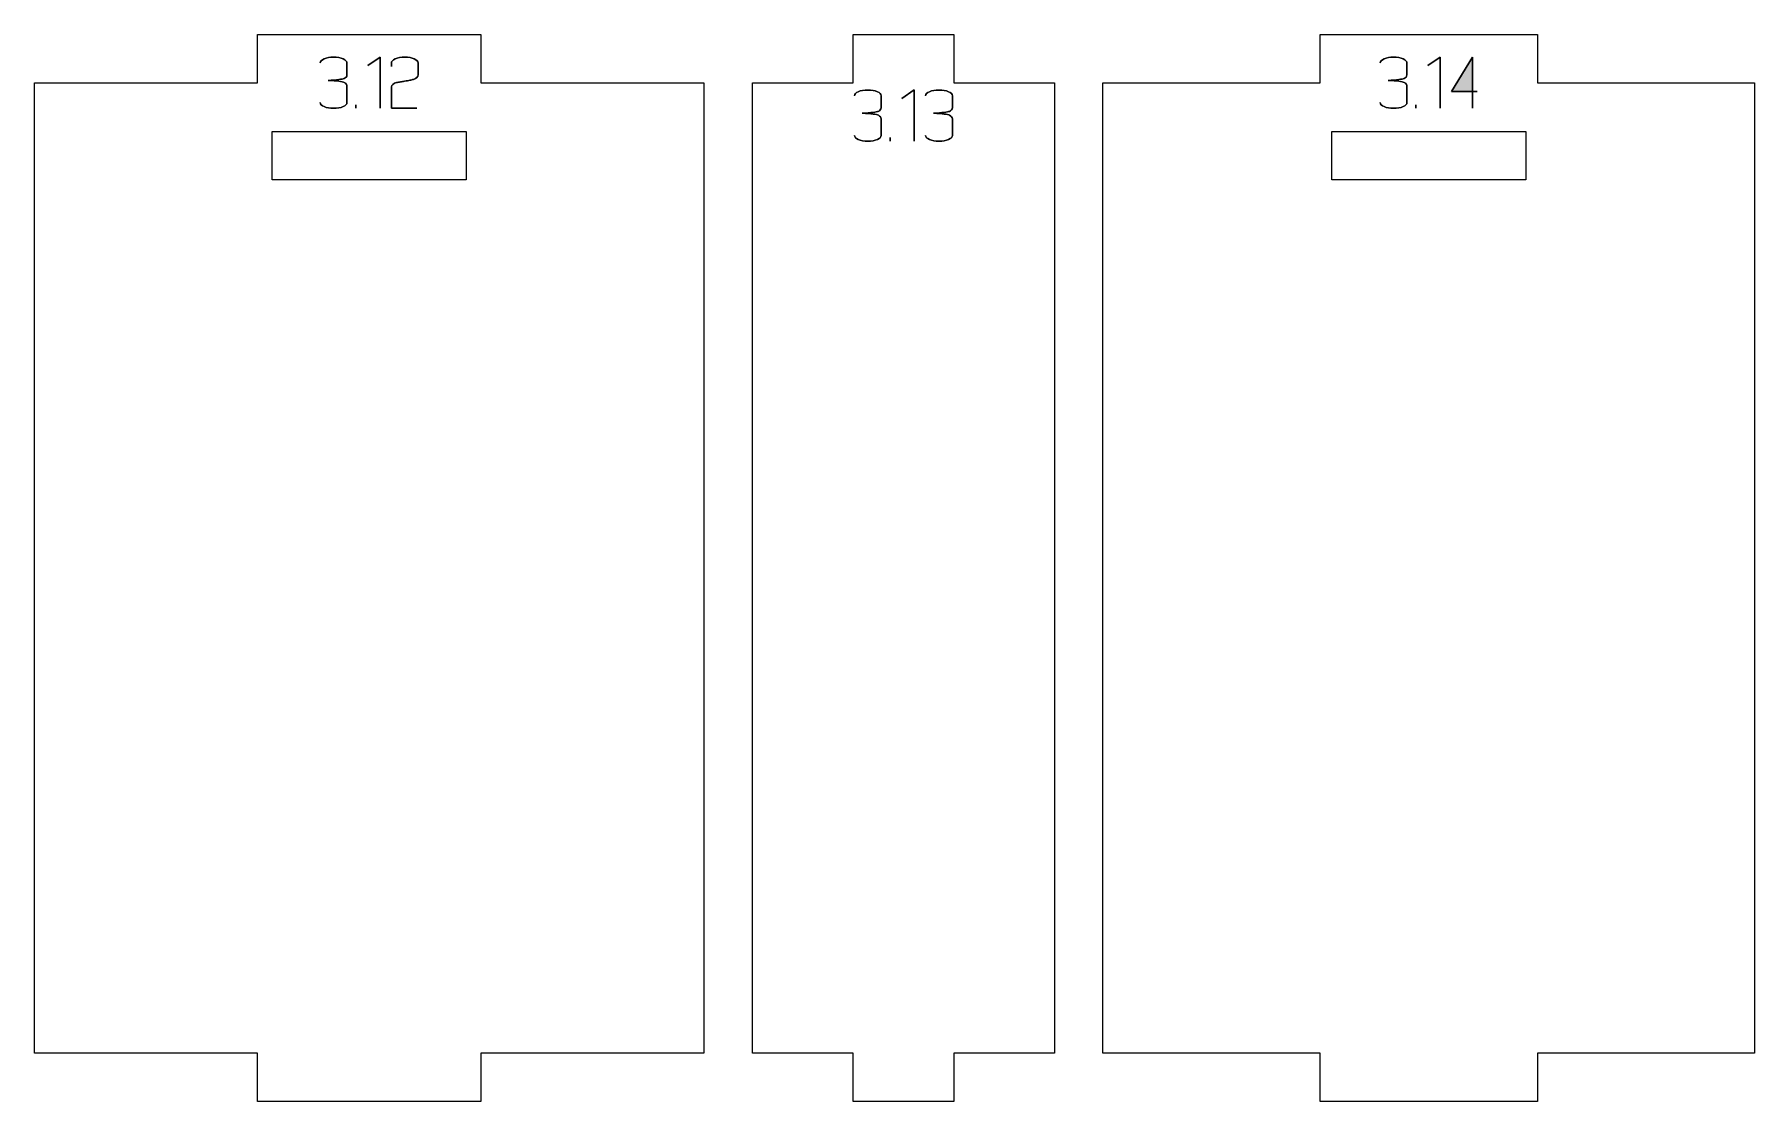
# Model space of a CAD drawing. Header units: centimetres. Extents: x -191 to 212, y -234 to 239.
# Drawn here: x -105.71 to -95.07, y -107.99 to -101.39 of the extents above; entities that cross this region are included whole.
import ezdxf

# ---------------------------------------------------------------- set-up
doc = ezdxf.new("R2010")
doc.units = ezdxf.units.CM
doc.header["$MEASUREMENT"] = 0
doc.layers.add('Capa 1', color=7, linetype='Continuous')

msp = doc.modelspace()

# ---------------------------------------------------------------- hatches: boundary and pattern name
at = {"layer": 'Capa 1', "true_color": 0x3e4095}
h = msp.add_hatch(color=175, dxfattribs=at)
edge = h.paths.add_edge_path()
edge.add_spline(control_points=[(-103.85661, -101.84724), (-103.88015, -101.84724), (-103.8998, -101.8438), (-103.91554, -101.83692), (-103.93129, -101.83004), (-103.93916, -101.82171), (-103.93916, -101.81193), (-103.93916, -101.82171), (-103.93129, -101.83004), (-103.91554, -101.83692), (-103.8998, -101.8438), (-103.88015, -101.84724), (-103.85661, -101.84724), (-103.83307, -101.84724), (-103.81342, -101.8438), (-103.79768, -101.83692), (-103.78193, -101.83004), (-103.77406, -101.82171), (-103.77406, -101.81193), (-103.77406, -101.81193), (-103.77406, -101.70874), (-103.77406, -101.70874), (-103.77406, -101.70048), (-103.77972, -101.6933), (-103.79103, -101.68719), (-103.80234, -101.68107), (-103.83551, -101.67694), (-103.89055, -101.6748), (-103.83582, -101.67144), (-103.80295, -101.66746), (-103.79195, -101.66288), (-103.78094, -101.65829), (-103.77498, -101.6508), (-103.77406, -101.64041), (-103.77406, -101.64041), (-103.77406, -101.56611), (-103.77406, -101.56611), (-103.77406, -101.55633), (-103.78193, -101.548), (-103.79768, -101.54112), (-103.81342, -101.53424), (-103.83307, -101.5308), (-103.85661, -101.5308), (-103.88015, -101.5308), (-103.8998, -101.53424), (-103.91554, -101.54112), (-103.93129, -101.548), (-103.93916, -101.55633), (-103.93916, -101.56611), (-103.93916, -101.55633), (-103.93129, -101.548), (-103.91554, -101.54112), (-103.8998, -101.53424), (-103.88015, -101.5308), (-103.85661, -101.5308), (-103.83307, -101.5308), (-103.81342, -101.53424), (-103.79768, -101.54112), (-103.78193, -101.548), (-103.77406, -101.55633), (-103.77406, -101.56611), (-103.77406, -101.56611), (-103.77406, -101.64041), (-103.77406, -101.64041), (-103.77498, -101.6508), (-103.78094, -101.65829), (-103.79195, -101.66288), (-103.80295, -101.66746), (-103.83582, -101.67144), (-103.89055, -101.6748), (-103.83551, -101.67694), (-103.80234, -101.68107), (-103.79103, -101.68719), (-103.77972, -101.6933), (-103.77406, -101.70048), (-103.77406, -101.70874), (-103.77406, -101.70874), (-103.77406, -101.81193), (-103.77406, -101.81193), (-103.77406, -101.82171), (-103.78193, -101.83004), (-103.79768, -101.83692), (-103.81342, -101.8438), (-103.83307, -101.84724), (-103.85661, -101.84724)], knot_values=[0, 0, 0, 0, 0.03571429, 0.03571429, 0.03571429, 0.07142857, 0.07142857, 0.07142857, 0.10714286, 0.10714286, 0.10714286, 0.14285714, 0.14285714, 0.14285714, 0.17857143, 0.17857143, 0.17857143, 0.21428571, 0.21428571, 0.21428571, 0.25, 0.25, 0.25, 0.28571429, 0.28571429, 0.28571429, 0.32142857, 0.32142857, 0.32142857, 0.35714286, 0.35714286, 0.35714286, 0.39285714, 0.39285714, 0.39285714, 0.42857143, 0.42857143, 0.42857143, 0.46428571, 0.46428571, 0.46428571, 0.5, 0.5, 0.5, 0.53571429, 0.53571429, 0.53571429, 0.57142857, 0.57142857, 0.57142857, 0.60714286, 0.60714286, 0.60714286, 0.64285714, 0.64285714, 0.64285714, 0.67857143, 0.67857143, 0.67857143, 0.71428571, 0.71428571, 0.71428571, 0.75, 0.75, 0.75, 0.78571429, 0.78571429, 0.78571429, 0.82142857, 0.82142857, 0.82142857, 0.85714286, 0.85714286, 0.85714286, 0.89285714, 0.89285714, 0.89285714, 0.92857143, 0.92857143, 0.92857143, 0.96428571, 0.96428571, 0.96428571, 1, 1, 1, 1], degree=3, periodic=1)
h = msp.add_hatch(color=175, dxfattribs=at)
edge = h.paths.add_edge_path()
edge.add_spline(control_points=[(-103.56952, -101.53034), (-103.56952, -101.53034), (-103.64565, -101.58308), (-103.64565, -101.58308), (-103.64565, -101.58308), (-103.56952, -101.53034), (-103.56952, -101.53034), (-103.56952, -101.53034), (-103.56952, -101.84724), (-103.56952, -101.84724), (-103.56952, -101.84724), (-103.56952, -101.53034), (-103.56952, -101.53034)], knot_values=[0, 0, 0, 0, 0.25, 0.25, 0.25, 0.5, 0.5, 0.5, 0.75, 0.75, 0.75, 1, 1, 1, 1], degree=3, periodic=1)
h = msp.add_hatch(color=175, dxfattribs=at)
edge = h.paths.add_edge_path()
edge.add_spline(control_points=[(-103.49935, -101.84724), (-103.49935, -101.84724), (-103.49935, -101.7147), (-103.49935, -101.7147), (-103.49843, -101.70278), (-103.48758, -101.69361), (-103.46679, -101.68719), (-103.45823, -101.68657), (-103.45005, -101.68558), (-103.44225, -101.6842), (-103.43446, -101.68283), (-103.42658, -101.68138), (-103.41863, -101.67985), (-103.40396, -101.6774), (-103.39272, -101.67541), (-103.38493, -101.67389), (-103.37713, -101.67236), (-103.36956, -101.67037), (-103.36222, -101.66792), (-103.34327, -101.66089), (-103.33379, -101.65187), (-103.33379, -101.64087), (-103.33379, -101.64087), (-103.33379, -101.56611), (-103.33379, -101.56611), (-103.33379, -101.55633), (-103.34166, -101.548), (-103.35741, -101.54112), (-103.37315, -101.53424), (-103.3928, -101.5308), (-103.41634, -101.5308), (-103.43988, -101.5308), (-103.45953, -101.53424), (-103.47527, -101.54112), (-103.49102, -101.548), (-103.49889, -101.55633), (-103.49889, -101.56611), (-103.49889, -101.56611), (-103.49889, -101.58858), (-103.49889, -101.58858), (-103.49889, -101.58858), (-103.49889, -101.56611), (-103.49889, -101.56611), (-103.49889, -101.55633), (-103.49102, -101.548), (-103.47527, -101.54112), (-103.45953, -101.53424), (-103.43988, -101.5308), (-103.41634, -101.5308), (-103.3928, -101.5308), (-103.37315, -101.53424), (-103.35741, -101.54112), (-103.34166, -101.548), (-103.33379, -101.55633), (-103.33379, -101.56611), (-103.33379, -101.56611), (-103.33379, -101.64087), (-103.33379, -101.64087), (-103.33379, -101.65187), (-103.34327, -101.66089), (-103.36222, -101.66792), (-103.36956, -101.67037), (-103.37713, -101.67236), (-103.38493, -101.67389), (-103.39272, -101.67541), (-103.40396, -101.6774), (-103.41863, -101.67985), (-103.42658, -101.68138), (-103.43446, -101.68283), (-103.44225, -101.6842), (-103.45005, -101.68558), (-103.45823, -101.68657), (-103.46679, -101.68719), (-103.48758, -101.69361), (-103.49843, -101.70278), (-103.49935, -101.7147), (-103.49935, -101.7147), (-103.49935, -101.84724), (-103.49935, -101.84724), (-103.49935, -101.84724), (-103.3425, -101.84724), (-103.3425, -101.84724), (-103.3425, -101.84724), (-103.49935, -101.84724), (-103.49935, -101.84724)], knot_values=[0, 0, 0, 0, 0.03571429, 0.03571429, 0.03571429, 0.07142857, 0.07142857, 0.07142857, 0.10714286, 0.10714286, 0.10714286, 0.14285714, 0.14285714, 0.14285714, 0.17857143, 0.17857143, 0.17857143, 0.21428571, 0.21428571, 0.21428571, 0.25, 0.25, 0.25, 0.28571429, 0.28571429, 0.28571429, 0.32142857, 0.32142857, 0.32142857, 0.35714286, 0.35714286, 0.35714286, 0.39285714, 0.39285714, 0.39285714, 0.42857143, 0.42857143, 0.42857143, 0.46428571, 0.46428571, 0.46428571, 0.5, 0.5, 0.5, 0.53571429, 0.53571429, 0.53571429, 0.57142857, 0.57142857, 0.57142857, 0.60714286, 0.60714286, 0.60714286, 0.64285714, 0.64285714, 0.64285714, 0.67857143, 0.67857143, 0.67857143, 0.71428571, 0.71428571, 0.71428571, 0.75, 0.75, 0.75, 0.78571429, 0.78571429, 0.78571429, 0.82142857, 0.82142857, 0.82142857, 0.85714286, 0.85714286, 0.85714286, 0.89285714, 0.89285714, 0.89285714, 0.92857143, 0.92857143, 0.92857143, 0.96428571, 0.96428571, 0.96428571, 1, 1, 1, 1], degree=3, periodic=1)
h = msp.add_hatch(color=175, dxfattribs=at)
edge = h.paths.add_edge_path()
edge.add_spline(control_points=[(-97.30127, -101.84724), (-97.32481, -101.84724), (-97.34446, -101.8438), (-97.3602, -101.83692), (-97.37595, -101.83004), (-97.38382, -101.82171), (-97.38382, -101.81193), (-97.38382, -101.82171), (-97.37595, -101.83004), (-97.3602, -101.83692), (-97.34446, -101.8438), (-97.32481, -101.84724), (-97.30127, -101.84724), (-97.27773, -101.84724), (-97.25808, -101.8438), (-97.24234, -101.83692), (-97.22659, -101.83004), (-97.21872, -101.82171), (-97.21872, -101.81193), (-97.21872, -101.81193), (-97.21872, -101.70874), (-97.21872, -101.70874), (-97.21872, -101.70048), (-97.22438, -101.6933), (-97.23569, -101.68719), (-97.247, -101.68107), (-97.28017, -101.67694), (-97.33521, -101.6748), (-97.28048, -101.67144), (-97.24761, -101.66746), (-97.23661, -101.66288), (-97.2256, -101.65829), (-97.21964, -101.6508), (-97.21872, -101.64041), (-97.21872, -101.64041), (-97.21872, -101.56611), (-97.21872, -101.56611), (-97.21872, -101.55633), (-97.22659, -101.548), (-97.24234, -101.54112), (-97.25808, -101.53424), (-97.27773, -101.5308), (-97.30127, -101.5308), (-97.32481, -101.5308), (-97.34446, -101.53424), (-97.3602, -101.54112), (-97.37595, -101.548), (-97.38382, -101.55633), (-97.38382, -101.56611), (-97.38382, -101.55633), (-97.37595, -101.548), (-97.3602, -101.54112), (-97.34446, -101.53424), (-97.32481, -101.5308), (-97.30127, -101.5308), (-97.27773, -101.5308), (-97.25808, -101.53424), (-97.24234, -101.54112), (-97.22659, -101.548), (-97.21872, -101.55633), (-97.21872, -101.56611), (-97.21872, -101.56611), (-97.21872, -101.64041), (-97.21872, -101.64041), (-97.21964, -101.6508), (-97.2256, -101.65829), (-97.23661, -101.66288), (-97.24761, -101.66746), (-97.28048, -101.67144), (-97.33521, -101.6748), (-97.28017, -101.67694), (-97.247, -101.68107), (-97.23569, -101.68719), (-97.22438, -101.6933), (-97.21872, -101.70048), (-97.21872, -101.70874), (-97.21872, -101.70874), (-97.21872, -101.81193), (-97.21872, -101.81193), (-97.21872, -101.82171), (-97.22659, -101.83004), (-97.24234, -101.83692), (-97.25808, -101.8438), (-97.27773, -101.84724), (-97.30127, -101.84724)], knot_values=[0, 0, 0, 0, 0.03571429, 0.03571429, 0.03571429, 0.07142857, 0.07142857, 0.07142857, 0.10714286, 0.10714286, 0.10714286, 0.14285714, 0.14285714, 0.14285714, 0.17857143, 0.17857143, 0.17857143, 0.21428571, 0.21428571, 0.21428571, 0.25, 0.25, 0.25, 0.28571429, 0.28571429, 0.28571429, 0.32142857, 0.32142857, 0.32142857, 0.35714286, 0.35714286, 0.35714286, 0.39285714, 0.39285714, 0.39285714, 0.42857143, 0.42857143, 0.42857143, 0.46428571, 0.46428571, 0.46428571, 0.5, 0.5, 0.5, 0.53571429, 0.53571429, 0.53571429, 0.57142857, 0.57142857, 0.57142857, 0.60714286, 0.60714286, 0.60714286, 0.64285714, 0.64285714, 0.64285714, 0.67857143, 0.67857143, 0.67857143, 0.71428571, 0.71428571, 0.71428571, 0.75, 0.75, 0.75, 0.78571429, 0.78571429, 0.78571429, 0.82142857, 0.82142857, 0.82142857, 0.85714286, 0.85714286, 0.85714286, 0.89285714, 0.89285714, 0.89285714, 0.92857143, 0.92857143, 0.92857143, 0.96428571, 0.96428571, 0.96428571, 1, 1, 1, 1], degree=3, periodic=1)
h = msp.add_hatch(color=175, dxfattribs=at)
edge = h.paths.add_edge_path()
edge.add_spline(control_points=[(-97.01418, -101.53034), (-97.01418, -101.53034), (-97.09031, -101.58308), (-97.09031, -101.58308), (-97.09031, -101.58308), (-97.01418, -101.53034), (-97.01418, -101.53034), (-97.01418, -101.53034), (-97.01418, -101.84724), (-97.01418, -101.84724), (-97.01418, -101.84724), (-97.01418, -101.53034), (-97.01418, -101.53034)], knot_values=[0, 0, 0, 0, 0.25, 0.25, 0.25, 0.5, 0.5, 0.5, 0.75, 0.75, 0.75, 1, 1, 1, 1], degree=3, periodic=1)
h = msp.add_hatch(color=175, dxfattribs=at)
edge = h.paths.add_edge_path()
edge.add_spline(control_points=[(-96.81376, -101.74268), (-96.81376, -101.74268), (-96.81376, -101.53034), (-96.81376, -101.53034), (-96.81376, -101.53034), (-96.94355, -101.74268), (-96.94355, -101.74268), (-96.94355, -101.74268), (-96.81376, -101.74268), (-96.81376, -101.74268)], knot_values=[0, 0, 0, 0, 0.33333333, 0.33333333, 0.33333333, 0.66666667, 0.66666667, 0.66666667, 1, 1, 1, 1], degree=3, periodic=1)
h = msp.add_hatch(color=175, dxfattribs=at)
edge = h.paths.add_edge_path()
edge.add_spline(control_points=[(-96.81376, -101.74268), (-96.81376, -101.74268), (-96.81376, -101.84724), (-96.81376, -101.84724), (-96.81376, -101.84724), (-96.81376, -101.74268), (-96.81376, -101.74268), (-96.81376, -101.74268), (-96.94355, -101.74268), (-96.94355, -101.74268), (-96.94355, -101.74268), (-96.81376, -101.53034), (-96.81376, -101.53034), (-96.81376, -101.53034), (-96.81376, -101.74268), (-96.81376, -101.74268), (-96.81376, -101.74268), (-96.78395, -101.74268), (-96.78395, -101.74268), (-96.78395, -101.74268), (-96.81376, -101.74268), (-96.81376, -101.74268)], knot_values=[0, 0, 0, 0, 0.14285714, 0.14285714, 0.14285714, 0.28571429, 0.28571429, 0.28571429, 0.42857143, 0.42857143, 0.42857143, 0.57142857, 0.57142857, 0.57142857, 0.71428571, 0.71428571, 0.71428571, 0.85714286, 0.85714286, 0.85714286, 1, 1, 1, 1], degree=3, periodic=1)
h = msp.add_hatch(color=175, dxfattribs=at)
edge = h.paths.add_edge_path()
edge.add_spline(control_points=[(-100.55277, -102.05044), (-100.57631, -102.05044), (-100.59596, -102.047), (-100.6117, -102.04012), (-100.62745, -102.03324), (-100.63532, -102.02491), (-100.63532, -102.01513), (-100.63532, -102.02491), (-100.62745, -102.03324), (-100.6117, -102.04012), (-100.59596, -102.047), (-100.57631, -102.05044), (-100.55277, -102.05044), (-100.52923, -102.05044), (-100.50958, -102.047), (-100.49384, -102.04012), (-100.47809, -102.03324), (-100.47022, -102.02491), (-100.47022, -102.01513), (-100.47022, -102.01513), (-100.47022, -101.91194), (-100.47022, -101.91194), (-100.47022, -101.90368), (-100.47588, -101.8965), (-100.48719, -101.89039), (-100.4985, -101.88427), (-100.53167, -101.88014), (-100.58671, -101.878), (-100.53198, -101.87464), (-100.49911, -101.87066), (-100.48811, -101.86608), (-100.4771, -101.86149), (-100.47114, -101.854), (-100.47022, -101.84361), (-100.47022, -101.84361), (-100.47022, -101.76931), (-100.47022, -101.76931), (-100.47022, -101.75953), (-100.47809, -101.7512), (-100.49384, -101.74432), (-100.50958, -101.73744), (-100.52923, -101.734), (-100.55277, -101.734), (-100.57631, -101.734), (-100.59596, -101.73744), (-100.6117, -101.74432), (-100.62745, -101.7512), (-100.63532, -101.75953), (-100.63532, -101.76931), (-100.63532, -101.75953), (-100.62745, -101.7512), (-100.6117, -101.74432), (-100.59596, -101.73744), (-100.57631, -101.734), (-100.55277, -101.734), (-100.52923, -101.734), (-100.50958, -101.73744), (-100.49384, -101.74432), (-100.47809, -101.7512), (-100.47022, -101.75953), (-100.47022, -101.76931), (-100.47022, -101.76931), (-100.47022, -101.84361), (-100.47022, -101.84361), (-100.47114, -101.854), (-100.4771, -101.86149), (-100.48811, -101.86608), (-100.49911, -101.87066), (-100.53198, -101.87464), (-100.58671, -101.878), (-100.53167, -101.88014), (-100.4985, -101.88427), (-100.48719, -101.89039), (-100.47588, -101.8965), (-100.47022, -101.90368), (-100.47022, -101.91194), (-100.47022, -101.91194), (-100.47022, -102.01513), (-100.47022, -102.01513), (-100.47022, -102.02491), (-100.47809, -102.03324), (-100.49384, -102.04012), (-100.50958, -102.047), (-100.52923, -102.05044), (-100.55277, -102.05044)], knot_values=[0, 0, 0, 0, 0.03571429, 0.03571429, 0.03571429, 0.07142857, 0.07142857, 0.07142857, 0.10714286, 0.10714286, 0.10714286, 0.14285714, 0.14285714, 0.14285714, 0.17857143, 0.17857143, 0.17857143, 0.21428571, 0.21428571, 0.21428571, 0.25, 0.25, 0.25, 0.28571429, 0.28571429, 0.28571429, 0.32142857, 0.32142857, 0.32142857, 0.35714286, 0.35714286, 0.35714286, 0.39285714, 0.39285714, 0.39285714, 0.42857143, 0.42857143, 0.42857143, 0.46428571, 0.46428571, 0.46428571, 0.5, 0.5, 0.5, 0.53571429, 0.53571429, 0.53571429, 0.57142857, 0.57142857, 0.57142857, 0.60714286, 0.60714286, 0.60714286, 0.64285714, 0.64285714, 0.64285714, 0.67857143, 0.67857143, 0.67857143, 0.71428571, 0.71428571, 0.71428571, 0.75, 0.75, 0.75, 0.78571429, 0.78571429, 0.78571429, 0.82142857, 0.82142857, 0.82142857, 0.85714286, 0.85714286, 0.85714286, 0.89285714, 0.89285714, 0.89285714, 0.92857143, 0.92857143, 0.92857143, 0.96428571, 0.96428571, 0.96428571, 1, 1, 1, 1], degree=3, periodic=1)
h = msp.add_hatch(color=175, dxfattribs=at)
edge = h.paths.add_edge_path()
edge.add_spline(control_points=[(-100.26568, -101.73354), (-100.26568, -101.73354), (-100.34181, -101.78628), (-100.34181, -101.78628), (-100.34181, -101.78628), (-100.26568, -101.73354), (-100.26568, -101.73354), (-100.26568, -101.73354), (-100.26568, -102.05044), (-100.26568, -102.05044), (-100.26568, -102.05044), (-100.26568, -101.73354), (-100.26568, -101.73354)], knot_values=[0, 0, 0, 0, 0.25, 0.25, 0.25, 0.5, 0.5, 0.5, 0.75, 0.75, 0.75, 1, 1, 1, 1], degree=3, periodic=1)
h = msp.add_hatch(color=175, dxfattribs=at)
edge = h.paths.add_edge_path()
edge.add_spline(control_points=[(-100.1125, -102.05044), (-100.13604, -102.05044), (-100.15569, -102.047), (-100.17143, -102.04012), (-100.18718, -102.03324), (-100.19505, -102.02491), (-100.19505, -102.01513), (-100.19505, -102.02491), (-100.18718, -102.03324), (-100.17143, -102.04012), (-100.15569, -102.047), (-100.13604, -102.05044), (-100.1125, -102.05044), (-100.08896, -102.05044), (-100.06931, -102.047), (-100.05357, -102.04012), (-100.03782, -102.03324), (-100.02995, -102.02491), (-100.02995, -102.01513), (-100.02995, -102.01513), (-100.02995, -101.91194), (-100.02995, -101.91194), (-100.02995, -101.90368), (-100.03561, -101.8965), (-100.04692, -101.89039), (-100.05823, -101.88427), (-100.0914, -101.88014), (-100.14644, -101.878), (-100.09171, -101.87464), (-100.05884, -101.87066), (-100.04784, -101.86608), (-100.03683, -101.86149), (-100.03087, -101.854), (-100.02995, -101.84361), (-100.02995, -101.84361), (-100.02995, -101.76931), (-100.02995, -101.76931), (-100.02995, -101.75953), (-100.03782, -101.7512), (-100.05357, -101.74432), (-100.06931, -101.73744), (-100.08896, -101.734), (-100.1125, -101.734), (-100.13604, -101.734), (-100.15569, -101.73744), (-100.17143, -101.74432), (-100.18718, -101.7512), (-100.19505, -101.75953), (-100.19505, -101.76931), (-100.19505, -101.75953), (-100.18718, -101.7512), (-100.17143, -101.74432), (-100.15569, -101.73744), (-100.13604, -101.734), (-100.1125, -101.734), (-100.08896, -101.734), (-100.06931, -101.73744), (-100.05357, -101.74432), (-100.03782, -101.7512), (-100.02995, -101.75953), (-100.02995, -101.76931), (-100.02995, -101.76931), (-100.02995, -101.84361), (-100.02995, -101.84361), (-100.03087, -101.854), (-100.03683, -101.86149), (-100.04784, -101.86608), (-100.05884, -101.87066), (-100.09171, -101.87464), (-100.14644, -101.878), (-100.0914, -101.88014), (-100.05823, -101.88427), (-100.04692, -101.89039), (-100.03561, -101.8965), (-100.02995, -101.90368), (-100.02995, -101.91194), (-100.02995, -101.91194), (-100.02995, -102.01513), (-100.02995, -102.01513), (-100.02995, -102.02491), (-100.03782, -102.03324), (-100.05357, -102.04012), (-100.06931, -102.047), (-100.08896, -102.05044), (-100.1125, -102.05044)], knot_values=[0, 0, 0, 0, 0.03571429, 0.03571429, 0.03571429, 0.07142857, 0.07142857, 0.07142857, 0.10714286, 0.10714286, 0.10714286, 0.14285714, 0.14285714, 0.14285714, 0.17857143, 0.17857143, 0.17857143, 0.21428571, 0.21428571, 0.21428571, 0.25, 0.25, 0.25, 0.28571429, 0.28571429, 0.28571429, 0.32142857, 0.32142857, 0.32142857, 0.35714286, 0.35714286, 0.35714286, 0.39285714, 0.39285714, 0.39285714, 0.42857143, 0.42857143, 0.42857143, 0.46428571, 0.46428571, 0.46428571, 0.5, 0.5, 0.5, 0.53571429, 0.53571429, 0.53571429, 0.57142857, 0.57142857, 0.57142857, 0.60714286, 0.60714286, 0.60714286, 0.64285714, 0.64285714, 0.64285714, 0.67857143, 0.67857143, 0.67857143, 0.71428571, 0.71428571, 0.71428571, 0.75, 0.75, 0.75, 0.78571429, 0.78571429, 0.78571429, 0.82142857, 0.82142857, 0.82142857, 0.85714286, 0.85714286, 0.85714286, 0.89285714, 0.89285714, 0.89285714, 0.92857143, 0.92857143, 0.92857143, 0.96428571, 0.96428571, 0.96428571, 1, 1, 1, 1], degree=3, periodic=1)
h = msp.add_hatch(color=175, dxfattribs=at)
edge = h.paths.add_edge_path()
edge.add_spline(control_points=[(-103.71903, -101.84724), (-103.71903, -101.84724), (-103.71903, -101.82477), (-103.71903, -101.82477), (-103.71903, -101.82477), (-103.71903, -101.84724), (-103.71903, -101.84724)], knot_values=[0, 0, 0, 0, 0.5, 0.5, 0.5, 1, 1, 1, 1], degree=3, periodic=1)
h = msp.add_hatch(color=175, dxfattribs=at)
edge = h.paths.add_edge_path()
edge.add_spline(control_points=[(-97.16369, -101.84724), (-97.16369, -101.84724), (-97.16369, -101.82477), (-97.16369, -101.82477), (-97.16369, -101.82477), (-97.16369, -101.84724), (-97.16369, -101.84724)], knot_values=[0, 0, 0, 0, 0.5, 0.5, 0.5, 1, 1, 1, 1], degree=3, periodic=1)
h = msp.add_hatch(color=175, dxfattribs=at)
edge = h.paths.add_edge_path()
edge.add_spline(control_points=[(-100.41519, -102.05044), (-100.41519, -102.05044), (-100.41519, -102.02797), (-100.41519, -102.02797), (-100.41519, -102.02797), (-100.41519, -102.05044), (-100.41519, -102.05044)], knot_values=[0, 0, 0, 0, 0.5, 0.5, 0.5, 1, 1, 1, 1], degree=3, periodic=1)

# ---------------------------------------------------------------- linework, layer by layer
at = {"layer": 'Capa 1', "color": 240, "lineweight": 20}
for points, knots in [([(-105.70684, -101.69004), (-105.70684, -101.69004), (-105.70684, -107.69004), (-105.70684, -107.69004), (-105.70684, -107.69004), (-104.3266, -107.69004), (-104.3266, -107.69004), (-104.3266, -107.69004), (-104.3266, -107.99004), (-104.3266, -107.99004), (-104.3266, -107.99004), (-102.94636, -107.99004), (-102.94636, -107.99004), (-102.94636, -107.99004), (-102.94636, -107.69004), (-102.94636, -107.69004), (-102.94636, -107.69004), (-101.56611, -107.69004), (-101.56611, -107.69004), (-101.56611, -107.69004), (-101.56611, -101.69004), (-101.56611, -101.69004), (-101.56611, -101.69004), (-102.94636, -101.69004), (-102.94636, -101.69004), (-102.94636, -101.69004), (-102.94636, -101.39004), (-102.94636, -101.39004), (-102.94636, -101.39004), (-104.3266, -101.39004), (-104.3266, -101.39004), (-104.3266, -101.39004), (-104.3266, -101.69004), (-104.3266, -101.69004), (-104.3266, -101.69004), (-105.70684, -101.69004), (-105.70684, -101.69004)], [0, 0, 0, 0, 0.08333333, 0.08333333, 0.08333333, 0.16666667, 0.16666667, 0.16666667, 0.25, 0.25, 0.25, 0.33333333, 0.33333333, 0.33333333, 0.41666667, 0.41666667, 0.41666667, 0.5, 0.5, 0.5, 0.58333333, 0.58333333, 0.58333333, 0.66666667, 0.66666667, 0.66666667, 0.75, 0.75, 0.75, 0.83333333, 0.83333333, 0.83333333, 0.91666667, 0.91666667, 0.91666667, 1, 1, 1, 1]), ([(-101.26611, -101.69004), (-101.26611, -101.69004), (-101.26611, -107.69004), (-101.26611, -107.69004), (-101.26611, -107.69004), (-100.6438, -107.69004), (-100.6438, -107.69004), (-100.6438, -107.69004), (-100.6438, -107.99004), (-100.6438, -107.99004), (-100.6438, -107.99004), (-100.02148, -107.99004), (-100.02148, -107.99004), (-100.02148, -107.99004), (-100.02148, -107.69004), (-100.02148, -107.69004), (-100.02148, -107.69004), (-99.39916, -107.69004), (-99.39916, -107.69004), (-99.39916, -107.69004), (-99.39916, -101.69004), (-99.39916, -101.69004), (-99.39916, -101.69004), (-100.02148, -101.69004), (-100.02148, -101.69004), (-100.02148, -101.69004), (-100.02148, -101.39004), (-100.02148, -101.39004), (-100.02148, -101.39004), (-100.6438, -101.39004), (-100.6438, -101.39004), (-100.6438, -101.39004), (-100.6438, -101.69004), (-100.6438, -101.69004), (-100.6438, -101.69004), (-101.26611, -101.69004), (-101.26611, -101.69004)], [0, 0, 0, 0, 0.08333333, 0.08333333, 0.08333333, 0.16666667, 0.16666667, 0.16666667, 0.25, 0.25, 0.25, 0.33333333, 0.33333333, 0.33333333, 0.41666667, 0.41666667, 0.41666667, 0.5, 0.5, 0.5, 0.58333333, 0.58333333, 0.58333333, 0.66666667, 0.66666667, 0.66666667, 0.75, 0.75, 0.75, 0.83333333, 0.83333333, 0.83333333, 0.91666667, 0.91666667, 0.91666667, 1, 1, 1, 1]), ([(-99.09916, -101.69004), (-99.09916, -101.69004), (-99.09916, -107.69004), (-99.09916, -107.69004), (-99.09916, -107.69004), (-97.75565, -107.69004), (-97.75565, -107.69004), (-97.75565, -107.69004), (-97.75565, -107.99004), (-97.75565, -107.99004), (-97.75565, -107.99004), (-96.41213, -107.99004), (-96.41213, -107.99004), (-96.41213, -107.99004), (-96.41213, -107.69004), (-96.41213, -107.69004), (-96.41213, -107.69004), (-95.06862, -107.69004), (-95.06862, -107.69004), (-95.06862, -107.69004), (-95.06862, -101.69004), (-95.06862, -101.69004), (-95.06862, -101.69004), (-96.41213, -101.69004), (-96.41213, -101.69004), (-96.41213, -101.69004), (-96.41213, -101.39004), (-96.41213, -101.39004), (-96.41213, -101.39004), (-97.75565, -101.39004), (-97.75565, -101.39004), (-97.75565, -101.39004), (-97.75565, -101.69004), (-97.75565, -101.69004), (-97.75565, -101.69004), (-99.09916, -101.69004), (-99.09916, -101.69004)], [0, 0, 0, 0, 0.08333333, 0.08333333, 0.08333333, 0.16666667, 0.16666667, 0.16666667, 0.25, 0.25, 0.25, 0.33333333, 0.33333333, 0.33333333, 0.41666667, 0.41666667, 0.41666667, 0.5, 0.5, 0.5, 0.58333333, 0.58333333, 0.58333333, 0.66666667, 0.66666667, 0.66666667, 0.75, 0.75, 0.75, 0.83333333, 0.83333333, 0.83333333, 0.91666667, 0.91666667, 0.91666667, 1, 1, 1, 1]), ([(-104.23648, -102.2901), (-104.23648, -102.2901), (-103.03648, -102.2901), (-103.03648, -102.2901), (-103.03648, -102.2901), (-103.03648, -101.9901), (-103.03648, -101.9901), (-103.03648, -101.9901), (-104.23648, -101.9901), (-104.23648, -101.9901), (-104.23648, -101.9901), (-104.23648, -102.2901), (-104.23648, -102.2901)], [0, 0, 0, 0, 0.25, 0.25, 0.25, 0.5, 0.5, 0.5, 0.75, 0.75, 0.75, 1, 1, 1, 1]), ([(-97.68389, -102.2901), (-97.68389, -102.2901), (-96.48389, -102.2901), (-96.48389, -102.2901), (-96.48389, -102.2901), (-96.48389, -101.9901), (-96.48389, -101.9901), (-96.48389, -101.9901), (-97.68389, -101.9901), (-97.68389, -101.9901), (-97.68389, -101.9901), (-97.68389, -102.2901), (-97.68389, -102.2901)], [0, 0, 0, 0, 0.25, 0.25, 0.25, 0.5, 0.5, 0.5, 0.75, 0.75, 0.75, 1, 1, 1, 1])]:
    msp.add_open_spline(points, degree=3, knots=knots, dxfattribs=at)
at = {"layer": 'Capa 1', "color": 114, "lineweight": 9}
for points, knots in [([(-103.85661, -101.84724), (-103.88015, -101.84724), (-103.8998, -101.8438), (-103.91554, -101.83692), (-103.93129, -101.83004), (-103.93916, -101.82171), (-103.93916, -101.81193), (-103.93916, -101.82171), (-103.93129, -101.83004), (-103.91554, -101.83692), (-103.8998, -101.8438), (-103.88015, -101.84724), (-103.85661, -101.84724), (-103.83307, -101.84724), (-103.81342, -101.8438), (-103.79768, -101.83692), (-103.78193, -101.83004), (-103.77406, -101.82171), (-103.77406, -101.81193), (-103.77406, -101.81193), (-103.77406, -101.70874), (-103.77406, -101.70874), (-103.77406, -101.70048), (-103.77972, -101.6933), (-103.79103, -101.68719), (-103.80234, -101.68107), (-103.83551, -101.67694), (-103.89055, -101.6748), (-103.83582, -101.67144), (-103.80295, -101.66746), (-103.79195, -101.66288), (-103.78094, -101.65829), (-103.77498, -101.6508), (-103.77406, -101.64041), (-103.77406, -101.64041), (-103.77406, -101.56611), (-103.77406, -101.56611), (-103.77406, -101.55633), (-103.78193, -101.548), (-103.79768, -101.54112), (-103.81342, -101.53424), (-103.83307, -101.5308), (-103.85661, -101.5308), (-103.88015, -101.5308), (-103.8998, -101.53424), (-103.91554, -101.54112), (-103.93129, -101.548), (-103.93916, -101.55633), (-103.93916, -101.56611), (-103.93916, -101.55633), (-103.93129, -101.548), (-103.91554, -101.54112), (-103.8998, -101.53424), (-103.88015, -101.5308), (-103.85661, -101.5308), (-103.83307, -101.5308), (-103.81342, -101.53424), (-103.79768, -101.54112), (-103.78193, -101.548), (-103.77406, -101.55633), (-103.77406, -101.56611), (-103.77406, -101.56611), (-103.77406, -101.64041), (-103.77406, -101.64041), (-103.77498, -101.6508), (-103.78094, -101.65829), (-103.79195, -101.66288), (-103.80295, -101.66746), (-103.83582, -101.67144), (-103.89055, -101.6748), (-103.83551, -101.67694), (-103.80234, -101.68107), (-103.79103, -101.68719), (-103.77972, -101.6933), (-103.77406, -101.70048), (-103.77406, -101.70874), (-103.77406, -101.70874), (-103.77406, -101.81193), (-103.77406, -101.81193), (-103.77406, -101.82171), (-103.78193, -101.83004), (-103.79768, -101.83692), (-103.81342, -101.8438), (-103.83307, -101.84724), (-103.85661, -101.84724)], [0, 0, 0, 0, 0.03571429, 0.03571429, 0.03571429, 0.07142857, 0.07142857, 0.07142857, 0.10714286, 0.10714286, 0.10714286, 0.14285714, 0.14285714, 0.14285714, 0.17857143, 0.17857143, 0.17857143, 0.21428571, 0.21428571, 0.21428571, 0.25, 0.25, 0.25, 0.28571429, 0.28571429, 0.28571429, 0.32142857, 0.32142857, 0.32142857, 0.35714286, 0.35714286, 0.35714286, 0.39285714, 0.39285714, 0.39285714, 0.42857143, 0.42857143, 0.42857143, 0.46428571, 0.46428571, 0.46428571, 0.5, 0.5, 0.5, 0.53571429, 0.53571429, 0.53571429, 0.57142857, 0.57142857, 0.57142857, 0.60714286, 0.60714286, 0.60714286, 0.64285714, 0.64285714, 0.64285714, 0.67857143, 0.67857143, 0.67857143, 0.71428571, 0.71428571, 0.71428571, 0.75, 0.75, 0.75, 0.78571429, 0.78571429, 0.78571429, 0.82142857, 0.82142857, 0.82142857, 0.85714286, 0.85714286, 0.85714286, 0.89285714, 0.89285714, 0.89285714, 0.92857143, 0.92857143, 0.92857143, 0.96428571, 0.96428571, 0.96428571, 1, 1, 1, 1]), ([(-103.56952, -101.53034), (-103.56952, -101.53034), (-103.64565, -101.58308), (-103.64565, -101.58308), (-103.64565, -101.58308), (-103.56952, -101.53034), (-103.56952, -101.53034), (-103.56952, -101.53034), (-103.56952, -101.84724), (-103.56952, -101.84724), (-103.56952, -101.84724), (-103.56952, -101.53034), (-103.56952, -101.53034)], [0, 0, 0, 0, 0.25, 0.25, 0.25, 0.5, 0.5, 0.5, 0.75, 0.75, 0.75, 1, 1, 1, 1]), ([(-103.49935, -101.84724), (-103.49935, -101.84724), (-103.49935, -101.7147), (-103.49935, -101.7147), (-103.49843, -101.70278), (-103.48758, -101.69361), (-103.46679, -101.68719), (-103.45823, -101.68657), (-103.45005, -101.68558), (-103.44225, -101.6842), (-103.43446, -101.68283), (-103.42658, -101.68138), (-103.41863, -101.67985), (-103.40396, -101.6774), (-103.39272, -101.67541), (-103.38493, -101.67389), (-103.37713, -101.67236), (-103.36956, -101.67037), (-103.36222, -101.66792), (-103.34327, -101.66089), (-103.33379, -101.65187), (-103.33379, -101.64087), (-103.33379, -101.64087), (-103.33379, -101.56611), (-103.33379, -101.56611), (-103.33379, -101.55633), (-103.34166, -101.548), (-103.35741, -101.54112), (-103.37315, -101.53424), (-103.3928, -101.5308), (-103.41634, -101.5308), (-103.43988, -101.5308), (-103.45953, -101.53424), (-103.47527, -101.54112), (-103.49102, -101.548), (-103.49889, -101.55633), (-103.49889, -101.56611), (-103.49889, -101.56611), (-103.49889, -101.58858), (-103.49889, -101.58858), (-103.49889, -101.58858), (-103.49889, -101.56611), (-103.49889, -101.56611), (-103.49889, -101.55633), (-103.49102, -101.548), (-103.47527, -101.54112), (-103.45953, -101.53424), (-103.43988, -101.5308), (-103.41634, -101.5308), (-103.3928, -101.5308), (-103.37315, -101.53424), (-103.35741, -101.54112), (-103.34166, -101.548), (-103.33379, -101.55633), (-103.33379, -101.56611), (-103.33379, -101.56611), (-103.33379, -101.64087), (-103.33379, -101.64087), (-103.33379, -101.65187), (-103.34327, -101.66089), (-103.36222, -101.66792), (-103.36956, -101.67037), (-103.37713, -101.67236), (-103.38493, -101.67389), (-103.39272, -101.67541), (-103.40396, -101.6774), (-103.41863, -101.67985), (-103.42658, -101.68138), (-103.43446, -101.68283), (-103.44225, -101.6842), (-103.45005, -101.68558), (-103.45823, -101.68657), (-103.46679, -101.68719), (-103.48758, -101.69361), (-103.49843, -101.70278), (-103.49935, -101.7147), (-103.49935, -101.7147), (-103.49935, -101.84724), (-103.49935, -101.84724), (-103.49935, -101.84724), (-103.3425, -101.84724), (-103.3425, -101.84724), (-103.3425, -101.84724), (-103.49935, -101.84724), (-103.49935, -101.84724)], [0, 0, 0, 0, 0.03571429, 0.03571429, 0.03571429, 0.07142857, 0.07142857, 0.07142857, 0.10714286, 0.10714286, 0.10714286, 0.14285714, 0.14285714, 0.14285714, 0.17857143, 0.17857143, 0.17857143, 0.21428571, 0.21428571, 0.21428571, 0.25, 0.25, 0.25, 0.28571429, 0.28571429, 0.28571429, 0.32142857, 0.32142857, 0.32142857, 0.35714286, 0.35714286, 0.35714286, 0.39285714, 0.39285714, 0.39285714, 0.42857143, 0.42857143, 0.42857143, 0.46428571, 0.46428571, 0.46428571, 0.5, 0.5, 0.5, 0.53571429, 0.53571429, 0.53571429, 0.57142857, 0.57142857, 0.57142857, 0.60714286, 0.60714286, 0.60714286, 0.64285714, 0.64285714, 0.64285714, 0.67857143, 0.67857143, 0.67857143, 0.71428571, 0.71428571, 0.71428571, 0.75, 0.75, 0.75, 0.78571429, 0.78571429, 0.78571429, 0.82142857, 0.82142857, 0.82142857, 0.85714286, 0.85714286, 0.85714286, 0.89285714, 0.89285714, 0.89285714, 0.92857143, 0.92857143, 0.92857143, 0.96428571, 0.96428571, 0.96428571, 1, 1, 1, 1]), ([(-97.30127, -101.84724), (-97.32481, -101.84724), (-97.34446, -101.8438), (-97.3602, -101.83692), (-97.37595, -101.83004), (-97.38382, -101.82171), (-97.38382, -101.81193), (-97.38382, -101.82171), (-97.37595, -101.83004), (-97.3602, -101.83692), (-97.34446, -101.8438), (-97.32481, -101.84724), (-97.30127, -101.84724), (-97.27773, -101.84724), (-97.25808, -101.8438), (-97.24234, -101.83692), (-97.22659, -101.83004), (-97.21872, -101.82171), (-97.21872, -101.81193), (-97.21872, -101.81193), (-97.21872, -101.70874), (-97.21872, -101.70874), (-97.21872, -101.70048), (-97.22438, -101.6933), (-97.23569, -101.68719), (-97.247, -101.68107), (-97.28017, -101.67694), (-97.33521, -101.6748), (-97.28048, -101.67144), (-97.24761, -101.66746), (-97.23661, -101.66288), (-97.2256, -101.65829), (-97.21964, -101.6508), (-97.21872, -101.64041), (-97.21872, -101.64041), (-97.21872, -101.56611), (-97.21872, -101.56611), (-97.21872, -101.55633), (-97.22659, -101.548), (-97.24234, -101.54112), (-97.25808, -101.53424), (-97.27773, -101.5308), (-97.30127, -101.5308), (-97.32481, -101.5308), (-97.34446, -101.53424), (-97.3602, -101.54112), (-97.37595, -101.548), (-97.38382, -101.55633), (-97.38382, -101.56611), (-97.38382, -101.55633), (-97.37595, -101.548), (-97.3602, -101.54112), (-97.34446, -101.53424), (-97.32481, -101.5308), (-97.30127, -101.5308), (-97.27773, -101.5308), (-97.25808, -101.53424), (-97.24234, -101.54112), (-97.22659, -101.548), (-97.21872, -101.55633), (-97.21872, -101.56611), (-97.21872, -101.56611), (-97.21872, -101.64041), (-97.21872, -101.64041), (-97.21964, -101.6508), (-97.2256, -101.65829), (-97.23661, -101.66288), (-97.24761, -101.66746), (-97.28048, -101.67144), (-97.33521, -101.6748), (-97.28017, -101.67694), (-97.247, -101.68107), (-97.23569, -101.68719), (-97.22438, -101.6933), (-97.21872, -101.70048), (-97.21872, -101.70874), (-97.21872, -101.70874), (-97.21872, -101.81193), (-97.21872, -101.81193), (-97.21872, -101.82171), (-97.22659, -101.83004), (-97.24234, -101.83692), (-97.25808, -101.8438), (-97.27773, -101.84724), (-97.30127, -101.84724)], [0, 0, 0, 0, 0.03571429, 0.03571429, 0.03571429, 0.07142857, 0.07142857, 0.07142857, 0.10714286, 0.10714286, 0.10714286, 0.14285714, 0.14285714, 0.14285714, 0.17857143, 0.17857143, 0.17857143, 0.21428571, 0.21428571, 0.21428571, 0.25, 0.25, 0.25, 0.28571429, 0.28571429, 0.28571429, 0.32142857, 0.32142857, 0.32142857, 0.35714286, 0.35714286, 0.35714286, 0.39285714, 0.39285714, 0.39285714, 0.42857143, 0.42857143, 0.42857143, 0.46428571, 0.46428571, 0.46428571, 0.5, 0.5, 0.5, 0.53571429, 0.53571429, 0.53571429, 0.57142857, 0.57142857, 0.57142857, 0.60714286, 0.60714286, 0.60714286, 0.64285714, 0.64285714, 0.64285714, 0.67857143, 0.67857143, 0.67857143, 0.71428571, 0.71428571, 0.71428571, 0.75, 0.75, 0.75, 0.78571429, 0.78571429, 0.78571429, 0.82142857, 0.82142857, 0.82142857, 0.85714286, 0.85714286, 0.85714286, 0.89285714, 0.89285714, 0.89285714, 0.92857143, 0.92857143, 0.92857143, 0.96428571, 0.96428571, 0.96428571, 1, 1, 1, 1]), ([(-97.01418, -101.53034), (-97.01418, -101.53034), (-97.09031, -101.58308), (-97.09031, -101.58308), (-97.09031, -101.58308), (-97.01418, -101.53034), (-97.01418, -101.53034), (-97.01418, -101.53034), (-97.01418, -101.84724), (-97.01418, -101.84724), (-97.01418, -101.84724), (-97.01418, -101.53034), (-97.01418, -101.53034)], [0, 0, 0, 0, 0.25, 0.25, 0.25, 0.5, 0.5, 0.5, 0.75, 0.75, 0.75, 1, 1, 1, 1]), ([(-96.81376, -101.74268), (-96.81376, -101.74268), (-96.81376, -101.53034), (-96.81376, -101.53034), (-96.81376, -101.53034), (-96.94355, -101.74268), (-96.94355, -101.74268), (-96.94355, -101.74268), (-96.81376, -101.74268), (-96.81376, -101.74268)], [0, 0, 0, 0, 0.33333333, 0.33333333, 0.33333333, 0.66666667, 0.66666667, 0.66666667, 1, 1, 1, 1]), ([(-96.81376, -101.74268), (-96.81376, -101.74268), (-96.81376, -101.84724), (-96.81376, -101.84724), (-96.81376, -101.84724), (-96.81376, -101.74268), (-96.81376, -101.74268), (-96.81376, -101.74268), (-96.94355, -101.74268), (-96.94355, -101.74268), (-96.94355, -101.74268), (-96.81376, -101.53034), (-96.81376, -101.53034), (-96.81376, -101.53034), (-96.81376, -101.74268), (-96.81376, -101.74268), (-96.81376, -101.74268), (-96.78395, -101.74268), (-96.78395, -101.74268), (-96.78395, -101.74268), (-96.81376, -101.74268), (-96.81376, -101.74268)], [0, 0, 0, 0, 0.14285714, 0.14285714, 0.14285714, 0.28571429, 0.28571429, 0.28571429, 0.42857143, 0.42857143, 0.42857143, 0.57142857, 0.57142857, 0.57142857, 0.71428571, 0.71428571, 0.71428571, 0.85714286, 0.85714286, 0.85714286, 1, 1, 1, 1]), ([(-100.55277, -102.05044), (-100.57631, -102.05044), (-100.59596, -102.047), (-100.6117, -102.04012), (-100.62745, -102.03324), (-100.63532, -102.02491), (-100.63532, -102.01513), (-100.63532, -102.02491), (-100.62745, -102.03324), (-100.6117, -102.04012), (-100.59596, -102.047), (-100.57631, -102.05044), (-100.55277, -102.05044), (-100.52923, -102.05044), (-100.50958, -102.047), (-100.49384, -102.04012), (-100.47809, -102.03324), (-100.47022, -102.02491), (-100.47022, -102.01513), (-100.47022, -102.01513), (-100.47022, -101.91194), (-100.47022, -101.91194), (-100.47022, -101.90368), (-100.47588, -101.8965), (-100.48719, -101.89039), (-100.4985, -101.88427), (-100.53167, -101.88014), (-100.58671, -101.878), (-100.53198, -101.87464), (-100.49911, -101.87066), (-100.48811, -101.86608), (-100.4771, -101.86149), (-100.47114, -101.854), (-100.47022, -101.84361), (-100.47022, -101.84361), (-100.47022, -101.76931), (-100.47022, -101.76931), (-100.47022, -101.75953), (-100.47809, -101.7512), (-100.49384, -101.74432), (-100.50958, -101.73744), (-100.52923, -101.734), (-100.55277, -101.734), (-100.57631, -101.734), (-100.59596, -101.73744), (-100.6117, -101.74432), (-100.62745, -101.7512), (-100.63532, -101.75953), (-100.63532, -101.76931), (-100.63532, -101.75953), (-100.62745, -101.7512), (-100.6117, -101.74432), (-100.59596, -101.73744), (-100.57631, -101.734), (-100.55277, -101.734), (-100.52923, -101.734), (-100.50958, -101.73744), (-100.49384, -101.74432), (-100.47809, -101.7512), (-100.47022, -101.75953), (-100.47022, -101.76931), (-100.47022, -101.76931), (-100.47022, -101.84361), (-100.47022, -101.84361), (-100.47114, -101.854), (-100.4771, -101.86149), (-100.48811, -101.86608), (-100.49911, -101.87066), (-100.53198, -101.87464), (-100.58671, -101.878), (-100.53167, -101.88014), (-100.4985, -101.88427), (-100.48719, -101.89039), (-100.47588, -101.8965), (-100.47022, -101.90368), (-100.47022, -101.91194), (-100.47022, -101.91194), (-100.47022, -102.01513), (-100.47022, -102.01513), (-100.47022, -102.02491), (-100.47809, -102.03324), (-100.49384, -102.04012), (-100.50958, -102.047), (-100.52923, -102.05044), (-100.55277, -102.05044)], [0, 0, 0, 0, 0.03571429, 0.03571429, 0.03571429, 0.07142857, 0.07142857, 0.07142857, 0.10714286, 0.10714286, 0.10714286, 0.14285714, 0.14285714, 0.14285714, 0.17857143, 0.17857143, 0.17857143, 0.21428571, 0.21428571, 0.21428571, 0.25, 0.25, 0.25, 0.28571429, 0.28571429, 0.28571429, 0.32142857, 0.32142857, 0.32142857, 0.35714286, 0.35714286, 0.35714286, 0.39285714, 0.39285714, 0.39285714, 0.42857143, 0.42857143, 0.42857143, 0.46428571, 0.46428571, 0.46428571, 0.5, 0.5, 0.5, 0.53571429, 0.53571429, 0.53571429, 0.57142857, 0.57142857, 0.57142857, 0.60714286, 0.60714286, 0.60714286, 0.64285714, 0.64285714, 0.64285714, 0.67857143, 0.67857143, 0.67857143, 0.71428571, 0.71428571, 0.71428571, 0.75, 0.75, 0.75, 0.78571429, 0.78571429, 0.78571429, 0.82142857, 0.82142857, 0.82142857, 0.85714286, 0.85714286, 0.85714286, 0.89285714, 0.89285714, 0.89285714, 0.92857143, 0.92857143, 0.92857143, 0.96428571, 0.96428571, 0.96428571, 1, 1, 1, 1]), ([(-100.26568, -101.73354), (-100.26568, -101.73354), (-100.34181, -101.78628), (-100.34181, -101.78628), (-100.34181, -101.78628), (-100.26568, -101.73354), (-100.26568, -101.73354), (-100.26568, -101.73354), (-100.26568, -102.05044), (-100.26568, -102.05044), (-100.26568, -102.05044), (-100.26568, -101.73354), (-100.26568, -101.73354)], [0, 0, 0, 0, 0.25, 0.25, 0.25, 0.5, 0.5, 0.5, 0.75, 0.75, 0.75, 1, 1, 1, 1]), ([(-100.1125, -102.05044), (-100.13604, -102.05044), (-100.15569, -102.047), (-100.17143, -102.04012), (-100.18718, -102.03324), (-100.19505, -102.02491), (-100.19505, -102.01513), (-100.19505, -102.02491), (-100.18718, -102.03324), (-100.17143, -102.04012), (-100.15569, -102.047), (-100.13604, -102.05044), (-100.1125, -102.05044), (-100.08896, -102.05044), (-100.06931, -102.047), (-100.05357, -102.04012), (-100.03782, -102.03324), (-100.02995, -102.02491), (-100.02995, -102.01513), (-100.02995, -102.01513), (-100.02995, -101.91194), (-100.02995, -101.91194), (-100.02995, -101.90368), (-100.03561, -101.8965), (-100.04692, -101.89039), (-100.05823, -101.88427), (-100.0914, -101.88014), (-100.14644, -101.878), (-100.09171, -101.87464), (-100.05884, -101.87066), (-100.04784, -101.86608), (-100.03683, -101.86149), (-100.03087, -101.854), (-100.02995, -101.84361), (-100.02995, -101.84361), (-100.02995, -101.76931), (-100.02995, -101.76931), (-100.02995, -101.75953), (-100.03782, -101.7512), (-100.05357, -101.74432), (-100.06931, -101.73744), (-100.08896, -101.734), (-100.1125, -101.734), (-100.13604, -101.734), (-100.15569, -101.73744), (-100.17143, -101.74432), (-100.18718, -101.7512), (-100.19505, -101.75953), (-100.19505, -101.76931), (-100.19505, -101.75953), (-100.18718, -101.7512), (-100.17143, -101.74432), (-100.15569, -101.73744), (-100.13604, -101.734), (-100.1125, -101.734), (-100.08896, -101.734), (-100.06931, -101.73744), (-100.05357, -101.74432), (-100.03782, -101.7512), (-100.02995, -101.75953), (-100.02995, -101.76931), (-100.02995, -101.76931), (-100.02995, -101.84361), (-100.02995, -101.84361), (-100.03087, -101.854), (-100.03683, -101.86149), (-100.04784, -101.86608), (-100.05884, -101.87066), (-100.09171, -101.87464), (-100.14644, -101.878), (-100.0914, -101.88014), (-100.05823, -101.88427), (-100.04692, -101.89039), (-100.03561, -101.8965), (-100.02995, -101.90368), (-100.02995, -101.91194), (-100.02995, -101.91194), (-100.02995, -102.01513), (-100.02995, -102.01513), (-100.02995, -102.02491), (-100.03782, -102.03324), (-100.05357, -102.04012), (-100.06931, -102.047), (-100.08896, -102.05044), (-100.1125, -102.05044)], [0, 0, 0, 0, 0.03571429, 0.03571429, 0.03571429, 0.07142857, 0.07142857, 0.07142857, 0.10714286, 0.10714286, 0.10714286, 0.14285714, 0.14285714, 0.14285714, 0.17857143, 0.17857143, 0.17857143, 0.21428571, 0.21428571, 0.21428571, 0.25, 0.25, 0.25, 0.28571429, 0.28571429, 0.28571429, 0.32142857, 0.32142857, 0.32142857, 0.35714286, 0.35714286, 0.35714286, 0.39285714, 0.39285714, 0.39285714, 0.42857143, 0.42857143, 0.42857143, 0.46428571, 0.46428571, 0.46428571, 0.5, 0.5, 0.5, 0.53571429, 0.53571429, 0.53571429, 0.57142857, 0.57142857, 0.57142857, 0.60714286, 0.60714286, 0.60714286, 0.64285714, 0.64285714, 0.64285714, 0.67857143, 0.67857143, 0.67857143, 0.71428571, 0.71428571, 0.71428571, 0.75, 0.75, 0.75, 0.78571429, 0.78571429, 0.78571429, 0.82142857, 0.82142857, 0.82142857, 0.85714286, 0.85714286, 0.85714286, 0.89285714, 0.89285714, 0.89285714, 0.92857143, 0.92857143, 0.92857143, 0.96428571, 0.96428571, 0.96428571, 1, 1, 1, 1]), ([(-103.71903, -101.84724), (-103.71903, -101.84724), (-103.71903, -101.82477), (-103.71903, -101.82477), (-103.71903, -101.82477), (-103.71903, -101.84724), (-103.71903, -101.84724)], [0, 0, 0, 0, 0.5, 0.5, 0.5, 1, 1, 1, 1]), ([(-97.16369, -101.84724), (-97.16369, -101.84724), (-97.16369, -101.82477), (-97.16369, -101.82477), (-97.16369, -101.82477), (-97.16369, -101.84724), (-97.16369, -101.84724)], [0, 0, 0, 0, 0.5, 0.5, 0.5, 1, 1, 1, 1]), ([(-100.41519, -102.05044), (-100.41519, -102.05044), (-100.41519, -102.02797), (-100.41519, -102.02797), (-100.41519, -102.02797), (-100.41519, -102.05044), (-100.41519, -102.05044)], [0, 0, 0, 0, 0.5, 0.5, 0.5, 1, 1, 1, 1])]:
    msp.add_open_spline(points, degree=3, knots=knots, dxfattribs=at)

doc.saveas('drawing.dxf')
